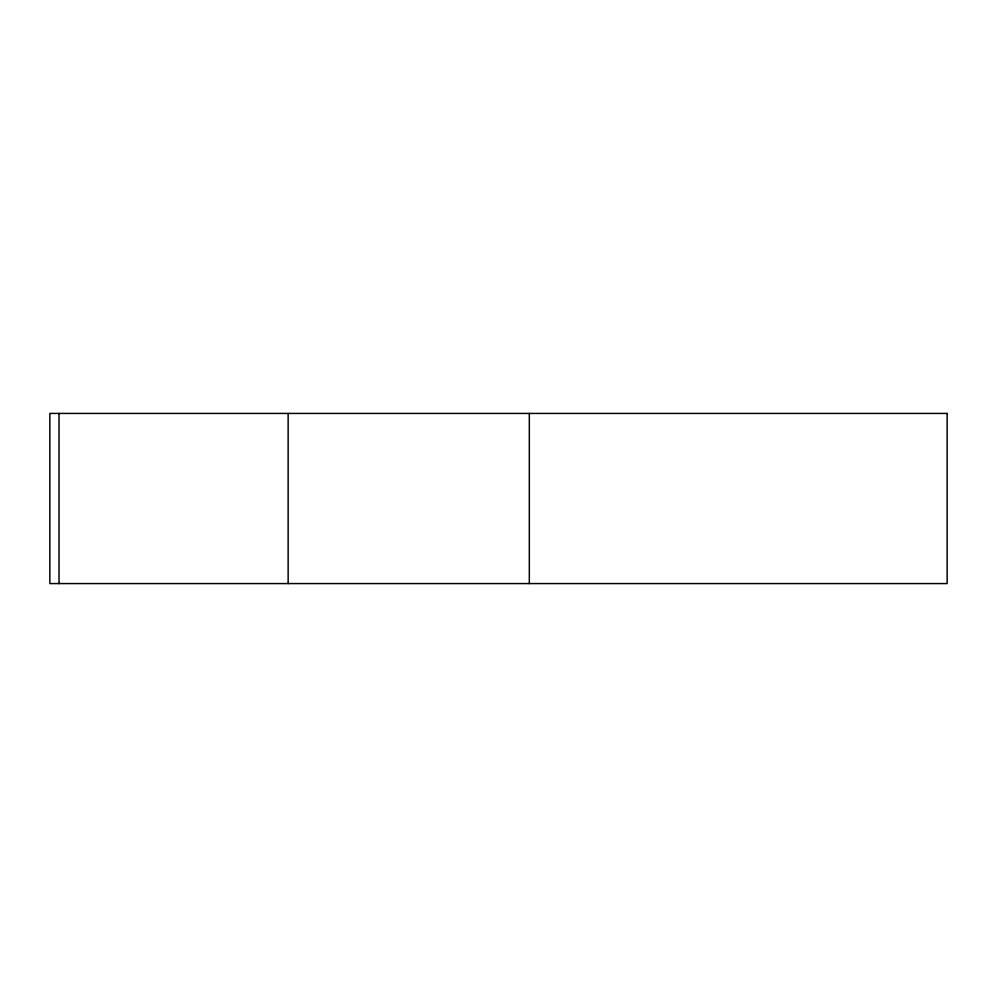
<?xml version="1.0" encoding="UTF-8"?>
<svg xmlns="http://www.w3.org/2000/svg" width="997" height="997" viewBox="0 0 997 997"><rect width="100%" height="100%" fill="white"/><g stroke="black" fill="none" stroke-linecap="round" stroke-linejoin="round"><path stroke-width="1.5" d="M529.32 413.431L529.32 583.569M288.145 413.431L288.145 583.569M59.022 413.431L59.022 583.569M947.15 413.431L49.85 413.431L49.85 583.569L947.15 583.569L947.15 413.431"/></g></svg>
